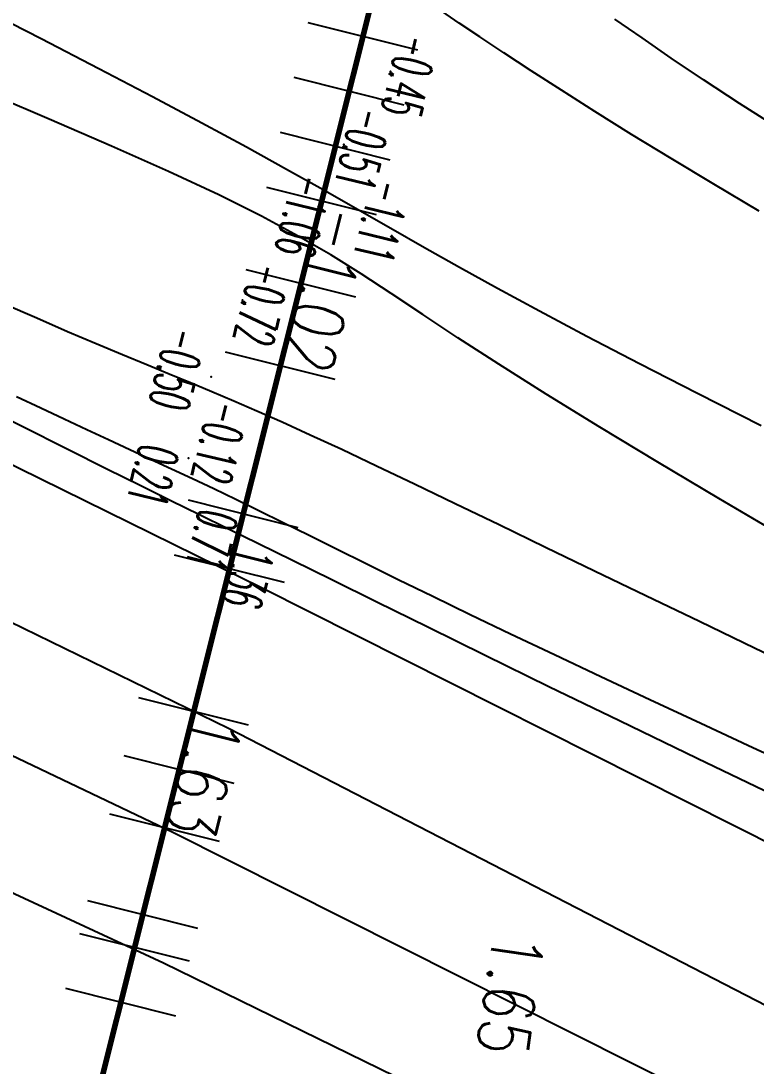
# Model space of a CAD drawing. Header units: metres. Extents: x 583412 to 583840, y 1186334 to 1187497.
# Drawn here: x 583726.14 to 583739.14, y 1187319.73 to 1187338.2 of the extents above; entities that cross this region are included whole.
import ezdxf
from ezdxf.enums import TextEntityAlignment as Align

# ---------------------------------------------------------------- set-up
doc = ezdxf.new("R2010")
doc.units = ezdxf.units.M
doc.header["$MEASUREMENT"] = 0
doc.linetypes.add('DASHDOT2', pattern=[0.5, 0.25, -0.125, 0, -0.125])
for name, color, linetype in [('$For$Printing$', 7, 'Continuous'), ('1111DONG MUC', 2, 'Continuous'), ('CaoDoTN', 2, 'Continuous'), ('Docao', 22, 'Continuous'), ('ENTCOC', 6, 'Continuous'), ('KS.leduongdat', 36, 'Continuous'), ('KS_muong ao', 4, 'TALUYPHAI-KHKS'), ('TimtuyenKS', 7, 'Continuous'), ('TimtuyenTK', 7, 'Continuous')]:
    doc.layers.add(name, color=color, linetype=linetype)
doc.styles.add('ChuSo', font='vnsimple.shx')
doc.linetypes.add('TALUYPHAI-KHKS', pattern='A,5,[130,ltypeshp,S=5,R=0,X=0,Y=-5],10,[130,ltypeshp,S=5,R=0,X=0,Y=-5],10,[130,ltypeshp,S=10,R=0,X=0,Y=-10],5', length=30)

msp = doc.modelspace()

# ---------------------------------------------------------------- linework, layer by layer
at = {"layer": '$For$Printing$', "color": 40}
for p, q in [((583725.404, 1187338.452), (583726.498, 1187337.893)), ((583737.122, 1187337.903), (583736.644, 1187338.235)), ((583726.498, 1187337.893), (583727.521, 1187337.364)), ((583737.64, 1187337.546), (583737.122, 1187337.903)), ((583738.21, 1187337.161), (583737.64, 1187337.546)), ((583727.521, 1187337.364), (583728.47, 1187336.866)), ((583738.845, 1187336.746), (583738.21, 1187337.161)), ((583726.639, 1187336.468), (583725.461, 1187336.968)), ((583728.47, 1187336.866), (583729.34, 1187336.403)), ((583739.552, 1187336.298), (583738.845, 1187336.746)), ((583727.743, 1187335.99), (583726.639, 1187336.468)), ((583729.34, 1187336.403), (583730.13, 1187335.976)), ((583728.751, 1187335.54), (583727.743, 1187335.99)), ((583730.13, 1187335.976), (583730.838, 1187335.584)), ((583729.64, 1187335.126), (583728.751, 1187335.54)), ((583730.838, 1187335.584), (583731.485, 1187335.221)), ((583730.396, 1187334.749), (583729.64, 1187335.126)), ((583731.485, 1187335.221), (583732.091, 1187334.876)), ((583731.045, 1187334.401), (583730.396, 1187334.749)), ((583732.091, 1187334.876), (583732.681, 1187334.539)), ((583731.62, 1187334.067), (583731.045, 1187334.401)), ((583732.681, 1187334.539), (583733.275, 1187334.201)), ((583733.275, 1187334.201), (583733.896, 1187333.851)), ((583732.156, 1187333.733), (583731.62, 1187334.067)), ((583733.896, 1187333.851), (583734.567, 1187333.479)), ((583732.687, 1187333.387), (583732.156, 1187333.733)), ((583734.567, 1187333.479), (583735.31, 1187333.076)), ((583733.246, 1187333.014), (583732.687, 1187333.387)), ((583735.31, 1187333.076), (583736.144, 1187332.633)), ((583733.868, 1187332.601), (583733.246, 1187333.014)), ((583734.588, 1187332.134), (583733.868, 1187332.601)), ((583736.144, 1187332.633), (583737.075, 1187332.149)), ((583737.075, 1187332.149), (583738.103, 1187331.623)), ((583735.429, 1187331.604), (583734.588, 1187332.134)), ((583736.375, 1187331.023), (583735.429, 1187331.604)), ((583738.103, 1187331.623), (583739.231, 1187331.055)), ((583726.064, 1187331.565), (583726.492, 1187331.362)), ((583726.492, 1187331.362), (583726.907, 1187331.168)), ((583726.907, 1187331.168), (583727.306, 1187330.981)), ((583727.306, 1187330.981), (583727.692, 1187330.802)), ((583737.4, 1187330.403), (583736.375, 1187331.023)), ((583727.692, 1187330.802), (583728.066, 1187330.629)), ((583728.066, 1187330.629), (583728.435, 1187330.458)), ((583728.435, 1187330.458), (583728.802, 1187330.288)), ((583738.478, 1187329.761), (583737.4, 1187330.403)), ((583728.802, 1187330.288), (583729.172, 1187330.114)), ((583729.172, 1187330.114), (583729.55, 1187329.936)), ((583729.55, 1187329.936), (583729.941, 1187329.749)), ((583729.941, 1187329.749), (583730.349, 1187329.551)), ((583739.582, 1187329.112), (583738.478, 1187329.761)), ((583730.349, 1187329.551), (583730.778, 1187329.34)), ((583730.778, 1187329.34), (583731.235, 1187329.114)), ((583731.235, 1187329.114), (583731.723, 1187328.871)), ((583731.723, 1187328.871), (583732.246, 1187328.611)), ((583732.246, 1187328.611), (583732.811, 1187328.333)), ((583732.811, 1187328.333), (583733.422, 1187328.033)), ((583733.422, 1187328.033), (583734.082, 1187327.713)), ((583734.082, 1187327.713), (583734.798, 1187327.369)), ((583734.798, 1187327.369), (583735.572, 1187327.002)), ((583735.572, 1187327.002), (583736.396, 1187326.614)), ((583736.396, 1187326.614), (583737.262, 1187326.209)), ((583737.262, 1187326.209), (583738.159, 1187325.79)), ((583738.159, 1187325.79), (583739.079, 1187325.362)), ((583739.079, 1187325.362), (583740.012, 1187324.928))]:
    msp.add_line(p, q, dxfattribs=at)
at = {"layer": '$For$Printing$', "color": 252}
for p, q in [((583733.892, 1187338.165), (583733.583, 1187338.376)), ((583734.256, 1187337.919), (583733.892, 1187338.165)), ((583734.679, 1187337.638), (583734.256, 1187337.919)), ((583735.16, 1187337.323), (583734.679, 1187337.638)), ((583735.696, 1187336.978), (583735.16, 1187337.323)), ((583736.289, 1187336.602), (583735.696, 1187336.978)), ((583736.935, 1187336.198), (583736.289, 1187336.602)), ((583737.636, 1187335.769), (583736.935, 1187336.198)), ((583738.389, 1187335.315), (583737.636, 1187335.769)), ((583739.193, 1187334.839), (583738.389, 1187335.315)), ((583725.834, 1187333.211), (583726.42, 1187332.953)), ((583726.42, 1187332.953), (583726.967, 1187332.716)), ((583726.967, 1187332.716), (583727.474, 1187332.5)), ((583727.474, 1187332.5), (583727.939, 1187332.305)), ((583727.939, 1187332.305), (583728.365, 1187332.129)), ((583728.365, 1187332.129), (583728.761, 1187331.966)), ((583728.761, 1187331.966), (583729.141, 1187331.81)), ((583729.141, 1187331.81), (583729.518, 1187331.654)), ((583729.518, 1187331.654), (583729.905, 1187331.49)), ((583725.184, 1187331.533), (583726.152, 1187331.044)), ((583729.905, 1187331.49), (583730.315, 1187331.313)), ((583730.315, 1187331.313), (583730.762, 1187331.115)), ((583726.152, 1187331.044), (583726.971, 1187330.632)), ((583730.762, 1187331.115), (583731.257, 1187330.89)), ((583731.257, 1187330.89), (583731.812, 1187330.632)), ((583726.971, 1187330.632), (583727.663, 1187330.286)), ((583731.812, 1187330.632), (583732.426, 1187330.342)), ((583732.426, 1187330.342), (583733.097, 1187330.022)), ((583727.663, 1187330.286), (583728.26, 1187329.989)), ((583728.26, 1187329.989), (583728.794, 1187329.725)), ((583733.097, 1187330.022), (583733.821, 1187329.675)), ((583728.794, 1187329.725), (583729.298, 1187329.478)), ((583733.821, 1187329.675), (583734.595, 1187329.301)), ((583729.298, 1187329.478), (583729.802, 1187329.23)), ((583729.802, 1187329.23), (583730.34, 1187328.967)), ((583734.595, 1187329.301), (583735.417, 1187328.904)), ((583730.34, 1187328.967), (583730.943, 1187328.671)), ((583735.417, 1187328.904), (583736.283, 1187328.485)), ((583730.943, 1187328.671), (583731.638, 1187328.328)), ((583736.283, 1187328.485), (583737.192, 1187328.047)), ((583731.638, 1187328.328), (583732.434, 1187327.935)), ((583732.434, 1187327.935), (583733.336, 1187327.491)), ((583737.192, 1187328.047), (583738.139, 1187327.592)), ((583738.139, 1187327.592), (583739.123, 1187327.119)), ((583733.336, 1187327.491), (583734.349, 1187326.994)), ((583734.349, 1187326.994), (583735.477, 1187326.442)), ((583739.123, 1187327.119), (583740.144, 1187326.63)), ((583735.477, 1187326.442), (583736.724, 1187325.836)), ((583736.724, 1187325.836), (583738.095, 1187325.172)), ((583738.095, 1187325.172), (583739.594, 1187324.451))]:
    msp.add_line(p, q, dxfattribs=at)
at = {"layer": '1111DONG MUC'}
for p in [(583732.673, 1187337.309), (583731.852, 1187336.02), (583730.995, 1187334.958), (583730.061, 1187333.269), (583729.505, 1187331.914), (583729.102, 1187330.474)]:
    msp.add_point(p, dxfattribs=at)
at = {"layer": 'ENTCOC'}
for p, q in [((583733.158, 1187337.684), (583731.218, 1187338.171)), ((583733.158, 1187337.684), (583731.218, 1187338.171)), ((583732.915, 1187336.714), (583730.975, 1187337.201)), ((583732.915, 1187336.714), (583730.975, 1187337.201)), ((583732.671, 1187335.744), (583730.731, 1187336.231)), ((583732.671, 1187335.744), (583730.731, 1187336.231)), ((583732.428, 1187334.774), (583730.488, 1187335.261)), ((583732.428, 1187334.774), (583730.488, 1187335.261)), ((583732.064, 1187333.319), (583730.124, 1187333.806)), ((583732.064, 1187333.319), (583730.124, 1187333.806)), ((583731.699, 1187331.864), (583729.759, 1187332.351)), ((583731.699, 1187331.864), (583729.759, 1187332.351)), ((583731.042, 1187329.245), (583729.102, 1187329.732)), ((583731.042, 1187329.245), (583729.102, 1187329.732)), ((583730.799, 1187328.275), (583728.859, 1187328.762)), ((583730.799, 1187328.275), (583728.859, 1187328.762)), ((583730.167, 1187325.753), (583728.227, 1187326.24)), ((583730.167, 1187325.753), (583728.227, 1187326.24)), ((583729.909, 1187324.725), (583727.969, 1187325.212)), ((583729.909, 1187324.725), (583727.969, 1187325.212)), ((583729.651, 1187323.697), (583727.711, 1187324.183)), ((583729.651, 1187323.697), (583727.711, 1187324.183)), ((583729.267, 1187322.165), (583727.327, 1187322.651)), ((583729.267, 1187322.165), (583727.327, 1187322.651)), ((583729.121, 1187321.583), (583727.181, 1187322.069)), ((583729.121, 1187321.583), (583727.181, 1187322.069)), ((583728.878, 1187320.613), (583726.938, 1187321.099)), ((583728.878, 1187320.613), (583726.938, 1187321.099))]:
    msp.add_line(p, q, dxfattribs=at)
at = {"layer": 'KS.leduongdat'}
for p, q in [((583729.814, 1187325.695, 1.748), (583716.338, 1187332.258, 1.748)), ((583715.805, 1187330.083, 1.502), (583728.83, 1187323.864, 1.502)), ((583739.327, 1187320.79, 1.748), (583729.814, 1187325.695, 1.748)), ((583728.83, 1187323.864, 1.502), (583738.575, 1187318.967, 1.502))]:
    msp.add_line(p, q, dxfattribs=at)
at = {"layer": 'KS_muong ao', "color": 125, "ltscale": 0.03}
for p, q in [((583730.409, 1187328.175), (583705.212, 1187340.563)), ((583711.247, 1187329.629, 1.398), (583728.66, 1187321.553, 1.398)), ((583760.599, 1187312.971), (583730.409, 1187328.175)), ((583728.66, 1187321.553, 1.398), (583745.181, 1187313.501, 1.398))]:
    msp.add_line(p, q, dxfattribs=at)
at = {"layer": 'TimtuyenKS', "linetype": 'DASHDOT2', "ltscale": 5, "const_width": 0.1}
msp.add_lwpolyline([(583754.718, 1187427.796), (583497.925, 1186403.482)], dxfattribs=at)
at = {"layer": 'TimtuyenTK', "linetype": 'DASHDOT2', "ltscale": 5, "const_width": 0.1}
msp.add_lwpolyline([(583754.718, 1187427.796), (583497.925, 1186403.482)], dxfattribs=at)

# ---------------------------------------------------------------- texts
at = {"layer": '1111DONG MUC', "style": 'ChuSo', "width": 0.5}
for s, p in [('-0.45', (583732.673, 1187337.309)), ('-0.51', (583731.852, 1187336.02)), ('-1.06', (583730.791, 1187334.837)), ('-1.11', (583732.181, 1187334.745)), ('-0.72', (583730.061, 1187333.269)), ('-0.50', (583728.569, 1187332.131)), ('-0.12', (583729.318, 1187330.831)), ('0.21', (583728.133, 1187330.247))]:
    msp.add_text(s, height=0.7, rotation=256.5354, dxfattribs=at).set_placement(p, align=Align.CENTER)
at = {"layer": '1111DONG MUC', "linetype": 'Continuous', "style": 'ChuSo', "width": 0.5}
for s, p in [('0.71', (583729.175, 1187329.101)), ('1.36', (583729.809, 1187328.441))]:
    msp.add_text(s, height=0.7, rotation=255.9262, dxfattribs=at).set_placement(p, align=Align.CENTER)
at = {"layer": 'CaoDoTN', "style": 'ChuSo', "width": 0.8}
for s, p in [('-1.02', (583731.094, 1187333.562)), ('1.63', (583728.939, 1187324.968))]:
    msp.add_text(s, height=0.9, rotation=255.9262, dxfattribs=at).set_placement(p, align=Align.CENTER)
at = {"layer": 'Docao', "color": 3, "style": 'ChuSo', "width": 0.8}
msp.add_text('1.65', height=0.9, rotation=261.5963, dxfattribs=at).set_placement((583734.347, 1187321.064, 1.646), align=Align.CENTER)

doc.saveas('drawing.dxf')
